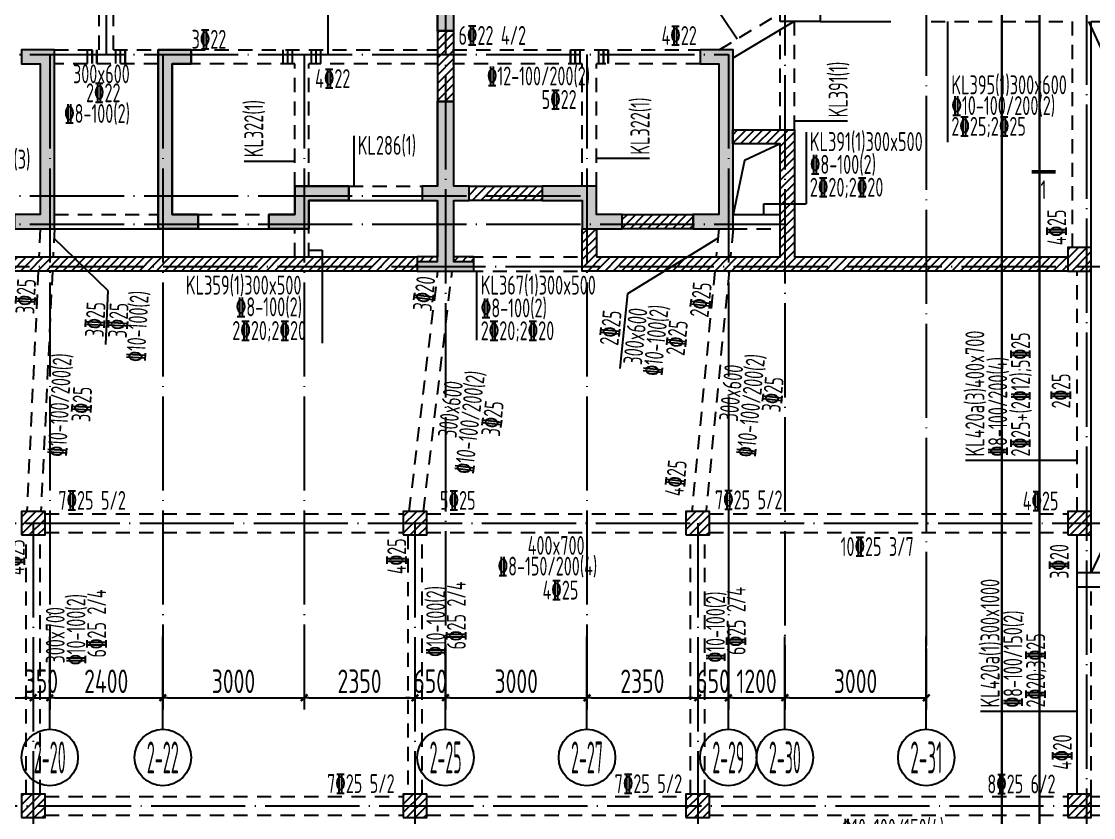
# Model space of a CAD drawing. Header units: millimetres. Extents: x 64473 to 386235, y 427387 to 703525.
# Drawn here: x 272996 to 295746, y 645745 to 662645 of the extents above; entities that cross this region are included whole.
import ezdxf
from ezdxf.enums import TextEntityAlignment as Align

# ---------------------------------------------------------------- set-up
doc = ezdxf.new("R2010")
doc.units = ezdxf.units.MM
doc.header["$LTSCALE"] = 100
doc.header["$PDMODE"] = 35
doc.header["$PDSIZE"] = 200
doc.linetypes.add('3', pattern=[5, 3, -2])
doc.linetypes.add('DOTE', pattern=[2.42, 2, -0.2, 0.02, -0.2])
for name, color, linetype in [('B-TEXT', 7, 'Continuous'), ('B-开洞', 7, 'Continuous'), ('COLU', 7, 'Continuous'), ('colu-1层', 6, 'Continuous'), ('h填实-1层', 254, 'Continuous'), ('h斜线-1层', 7, 'Continuous'), ('h斜线-墙', 7, 'Continuous'), ('h斜线-柱', 7, 'Continuous'), ('L-AXIS', 3, 'Continuous'), ('L-dote', 253, 'DOTE'), ('L-TEXT', 6, 'Continuous'), ('L-箍筋', 1, 'Continuous'), ('WALL', 3, 'Continuous'), ('wall-主楼', 2, 'Continuous'), ('wall-开洞', 5, 'Continuous'), ('垂直标注', 31, 'Continuous'), ('垂直钢筋', 27, 'Continuous'), ('梁', 4, 'Continuous'), ('梁虚线', 4, '3'), ('水平标注', 2, 'Continuous'), ('水平钢筋', 30, 'Continuous')]:
    doc.layers.add(name, color=color, linetype=linetype)
doc.styles.add('_TCH_AXIS', font='tssdeng.shx', dxfattribs={"width": 0.7, "bigfont": 'tssdchn.shx'})
doc.styles.add('COMPLEX', font='tssdeng.shx', dxfattribs={"width": 0.7, "bigfont": 'tssdchn.shx'})
doc.styles.get("Standard").update_dxf_attribs({"font": 'tssdeng.shx', "width": 0.7, "bigfont": 'tssdchn.shx'})
doc.styles.add('TSSD_Dimension', font='Tssdeng.shx', dxfattribs={"width": 0.7, "bigfont": 'tssdchn.shx'})
doc.dimstyles.new('TSSD_100_100$0', dxfattribs={"dimtxt": 300, "dimasz": 100, "dimexe": 250, "dimexo": 250, "dimgap": 100, "dimtad": 1, "dimdec": 0, "dimzin": 0, "dimdsep": 46, "dimtxsty": 'TSSD_Dimension', "dimblk": '_tsdbk', "dimblk1": '_tsdbk', "dimblk2": '_tsdbk', "dimsah": 1, "dimcen": 0, "dimclrt": 7, "dimadec": 0, "dimazin": 0, "dimtfac": 1, "dimtdec": 0, "dimtix": 1, "dimtmove": 2, "dimatfit": 3, "dimldrblk": '_tsdbk', "dimfxl": 1, "dimtolj": 1, "dimtzin": 0, "dimarcsym": 0})
pattern_1 = [(45, (-467527.32, -323147.44), (-89.802561, 89.802561), [])]
pattern_2 = [(45, (8572.51, -7581.39), (-89.802561, 89.802561), [])]

# ---------------------------------------------------------------- blocks, each defined once
blk = doc.blocks.new('_tsdbk')
blk.add_line((-1, 0), (0, 0))
at = {"const_width": 0.5}
blk.add_lwpolyline([(-0.7, -0.7), (0.7, 0.7)], dxfattribs=at)
blk = doc.blocks.new('*D60')
at = {"layer": 'Defpoints', "color": 0}
for p in [(270596, 649586), (273246, 649586), (273246, 648288)]:
    blk.add_point(p, dxfattribs=at)
at = {"layer": 'L-AXIS', "color": 0, "lineweight": -2}
for p, q in [((270596, 649336), (270596, 648038)), ((273246, 649336), (273246, 648038)), ((270696, 648288), (273146, 648288))]:
    blk.add_line(p, q, dxfattribs=at)
at = {"layer": 'L-AXIS', "color": 0, "lineweight": -2, "xscale": 100, "yscale": 100, "zscale": 100, "rotation": 180}
blk.add_blockref('_tsdbk', (270596, 648288), dxfattribs=at)
at = {"layer": 'L-AXIS', "color": 0, "lineweight": -2, "xscale": 100, "yscale": 100, "zscale": 100}
blk.add_blockref('_tsdbk', (273246, 648288), dxfattribs=at)
at = {"layer": 'L-AXIS', "color": 7, "insert": (271921, 648638), "char_height": 500, "attachment_point": 5, "style": 'TSSD_Dimension'}
blk.add_mtext('\\A1;2650', dxfattribs=at)
blk = doc.blocks.new('*D599')
at = {"layer": 'Defpoints', "color": 0}
for p in [(287996, 649586), (289196, 649586), (289196, 648288)]:
    blk.add_point(p, dxfattribs=at)
at = {"layer": 'L-AXIS', "color": 0, "lineweight": -2}
for p, q in [((287996, 649336), (287996, 648038)), ((289196, 649336), (289196, 648038)), ((288096, 648288), (289096, 648288))]:
    blk.add_line(p, q, dxfattribs=at)
at = {"layer": 'L-AXIS', "color": 0, "lineweight": -2, "xscale": 100, "yscale": 100, "zscale": 100, "rotation": 180}
blk.add_blockref('_tsdbk', (287996, 648288), dxfattribs=at)
at = {"layer": 'L-AXIS', "color": 0, "lineweight": -2, "xscale": 100, "yscale": 100, "zscale": 100}
blk.add_blockref('_tsdbk', (289196, 648288), dxfattribs=at)
at = {"layer": 'L-AXIS', "color": 7, "insert": (288596, 648638), "char_height": 500, "attachment_point": 5, "style": 'TSSD_Dimension'}
blk.add_mtext('\\A1;1200', dxfattribs=at)
blk = doc.blocks.new('_AXISO')
blk.add_circle((0, 0), 0.5)
at = {"layer": 'B-TEXT', "style": 'COMPLEX', "width": 1.450893}
blk.add_attdef('A', text='', height=0.56, dxfattribs=at).set_placement((0.249375, -0.28), (0.749375, -0.28), align=Align.FIT)
blk = doc.blocks.new('*D600')
at = {"layer": 'Defpoints', "color": 0}
for p in [(278996, 649586), (281346, 649586), (281346, 648288)]:
    blk.add_point(p, dxfattribs=at)
at = {"layer": 'L-AXIS', "color": 0, "lineweight": -2}
for p, q in [((278996, 649336), (278996, 648038)), ((281346, 649336), (281346, 648038)), ((279096, 648288), (281246, 648288))]:
    blk.add_line(p, q, dxfattribs=at)
at = {"layer": 'L-AXIS', "color": 0, "lineweight": -2, "xscale": 100, "yscale": 100, "zscale": 100, "rotation": 180}
blk.add_blockref('_tsdbk', (278996, 648288), dxfattribs=at)
at = {"layer": 'L-AXIS', "color": 0, "lineweight": -2, "xscale": 100, "yscale": 100, "zscale": 100}
blk.add_blockref('_tsdbk', (281346, 648288), dxfattribs=at)
at = {"layer": 'L-AXIS', "color": 7, "insert": (280171, 648638), "char_height": 500, "attachment_point": 5, "style": 'TSSD_Dimension'}
blk.add_mtext('\\A1;2350', dxfattribs=at)
blk = doc.blocks.new('*D601')
at = {"layer": 'Defpoints', "color": 0}
for p in [(275996, 649586), (278996, 649586), (278996, 648288)]:
    blk.add_point(p, dxfattribs=at)
at = {"layer": 'L-AXIS', "color": 0, "lineweight": -2}
for p, q in [((275996, 649336), (275996, 648038)), ((278996, 649336), (278996, 648038)), ((276096, 648288), (278896, 648288))]:
    blk.add_line(p, q, dxfattribs=at)
at = {"layer": 'L-AXIS', "color": 0, "lineweight": -2, "xscale": 100, "yscale": 100, "zscale": 100, "rotation": 180}
blk.add_blockref('_tsdbk', (275996, 648288), dxfattribs=at)
at = {"layer": 'L-AXIS', "color": 0, "lineweight": -2, "xscale": 100, "yscale": 100, "zscale": 100}
blk.add_blockref('_tsdbk', (278996, 648288), dxfattribs=at)
at = {"layer": 'L-AXIS', "color": 7, "insert": (277496, 648638), "char_height": 500, "attachment_point": 5, "style": 'TSSD_Dimension'}
blk.add_mtext('\\A1;3000', dxfattribs=at)
blk = doc.blocks.new('*D602')
at = {"layer": 'Defpoints', "color": 0}
for p in [(273246, 649586), (273596, 649586), (273596, 648288)]:
    blk.add_point(p, dxfattribs=at)
at = {"layer": 'L-AXIS', "color": 0, "lineweight": -2}
for p, q in [((273246, 649336), (273246, 648038)), ((273596, 649336), (273596, 648038)), ((273146, 648288), (273046, 648288)), ((273246, 648288), (273596, 648288)), ((273696, 648288), (273796, 648288))]:
    blk.add_line(p, q, dxfattribs=at)
at = {"layer": 'L-AXIS', "color": 0, "lineweight": -2, "xscale": 100, "yscale": 100, "zscale": 100}
blk.add_blockref('_tsdbk', (273246, 648288), dxfattribs=at)
at = {"layer": 'L-AXIS', "color": 0, "lineweight": -2, "xscale": 100, "yscale": 100, "zscale": 100, "rotation": 180}
blk.add_blockref('_tsdbk', (273596, 648288), dxfattribs=at)
at = {"layer": 'L-AXIS', "color": 7, "insert": (273421, 648638), "char_height": 500, "attachment_point": 5, "style": 'TSSD_Dimension'}
blk.add_mtext('\\A1;350', dxfattribs=at)
blk = doc.blocks.new('*D603')
at = {"layer": 'Defpoints', "color": 0}
for p in [(273596, 649586), (275996, 649586), (275996, 648288)]:
    blk.add_point(p, dxfattribs=at)
at = {"layer": 'L-AXIS', "color": 0, "lineweight": -2}
for p, q in [((273596, 649336), (273596, 648038)), ((275996, 649336), (275996, 648038)), ((273696, 648288), (275896, 648288))]:
    blk.add_line(p, q, dxfattribs=at)
at = {"layer": 'L-AXIS', "color": 0, "lineweight": -2, "xscale": 100, "yscale": 100, "zscale": 100, "rotation": 180}
blk.add_blockref('_tsdbk', (273596, 648288), dxfattribs=at)
at = {"layer": 'L-AXIS', "color": 0, "lineweight": -2, "xscale": 100, "yscale": 100, "zscale": 100}
blk.add_blockref('_tsdbk', (275996, 648288), dxfattribs=at)
at = {"layer": 'L-AXIS', "color": 7, "insert": (274796, 648638), "char_height": 500, "attachment_point": 5, "style": 'TSSD_Dimension'}
blk.add_mtext('\\A1;2400', dxfattribs=at)
blk = doc.blocks.new('*D604')
at = {"layer": 'Defpoints', "color": 0}
for p in [(281996, 649586), (284996, 649586), (284996, 648288)]:
    blk.add_point(p, dxfattribs=at)
at = {"layer": 'L-AXIS', "color": 0, "lineweight": -2}
for p, q in [((281996, 649336), (281996, 648038)), ((284996, 649336), (284996, 648038)), ((282096, 648288), (284896, 648288))]:
    blk.add_line(p, q, dxfattribs=at)
at = {"layer": 'L-AXIS', "color": 0, "lineweight": -2, "xscale": 100, "yscale": 100, "zscale": 100, "rotation": 180}
blk.add_blockref('_tsdbk', (281996, 648288), dxfattribs=at)
at = {"layer": 'L-AXIS', "color": 0, "lineweight": -2, "xscale": 100, "yscale": 100, "zscale": 100}
blk.add_blockref('_tsdbk', (284996, 648288), dxfattribs=at)
at = {"layer": 'L-AXIS', "color": 7, "insert": (283496, 648638), "char_height": 500, "attachment_point": 5, "style": 'TSSD_Dimension'}
blk.add_mtext('\\A1;3000', dxfattribs=at)
blk = doc.blocks.new('*D605')
at = {"layer": 'Defpoints', "color": 0}
for p in [(281346, 649586), (281996, 649586), (281996, 648288)]:
    blk.add_point(p, dxfattribs=at)
at = {"layer": 'L-AXIS', "color": 0, "lineweight": -2}
for p, q in [((281346, 649336), (281346, 648038)), ((281996, 649336), (281996, 648038)), ((281246, 648288), (281146, 648288)), ((281346, 648288), (281996, 648288)), ((282096, 648288), (282196, 648288))]:
    blk.add_line(p, q, dxfattribs=at)
at = {"layer": 'L-AXIS', "color": 0, "lineweight": -2, "xscale": 100, "yscale": 100, "zscale": 100}
blk.add_blockref('_tsdbk', (281346, 648288), dxfattribs=at)
at = {"layer": 'L-AXIS', "color": 0, "lineweight": -2, "xscale": 100, "yscale": 100, "zscale": 100, "rotation": 180}
blk.add_blockref('_tsdbk', (281996, 648288), dxfattribs=at)
at = {"layer": 'L-AXIS', "color": 7, "insert": (281671, 648638), "char_height": 500, "attachment_point": 5, "style": 'TSSD_Dimension'}
blk.add_mtext('\\A1;650', dxfattribs=at)
blk = doc.blocks.new('*D606')
at = {"layer": 'Defpoints', "color": 0}
for p in [(287346, 649586), (287996, 649586), (287996, 648288)]:
    blk.add_point(p, dxfattribs=at)
at = {"layer": 'L-AXIS', "color": 0, "lineweight": -2}
for p, q in [((287346, 649336), (287346, 648038)), ((287996, 649336), (287996, 648038)), ((287246, 648288), (287146, 648288)), ((287346, 648288), (287996, 648288)), ((288096, 648288), (288196, 648288))]:
    blk.add_line(p, q, dxfattribs=at)
at = {"layer": 'L-AXIS', "color": 0, "lineweight": -2, "xscale": 100, "yscale": 100, "zscale": 100}
blk.add_blockref('_tsdbk', (287346, 648288), dxfattribs=at)
at = {"layer": 'L-AXIS', "color": 0, "lineweight": -2, "xscale": 100, "yscale": 100, "zscale": 100, "rotation": 180}
blk.add_blockref('_tsdbk', (287996, 648288), dxfattribs=at)
at = {"layer": 'L-AXIS', "color": 7, "insert": (287671, 648638), "char_height": 500, "attachment_point": 5, "style": 'TSSD_Dimension'}
blk.add_mtext('\\A1;650', dxfattribs=at)
blk = doc.blocks.new('*D607')
at = {"layer": 'Defpoints', "color": 0}
for p in [(284996, 649586), (287346, 649586), (287346, 648288)]:
    blk.add_point(p, dxfattribs=at)
at = {"layer": 'L-AXIS', "color": 0, "lineweight": -2}
for p, q in [((284996, 649336), (284996, 648038)), ((287346, 649336), (287346, 648038)), ((285096, 648288), (287246, 648288))]:
    blk.add_line(p, q, dxfattribs=at)
at = {"layer": 'L-AXIS', "color": 0, "lineweight": -2, "xscale": 100, "yscale": 100, "zscale": 100, "rotation": 180}
blk.add_blockref('_tsdbk', (284996, 648288), dxfattribs=at)
at = {"layer": 'L-AXIS', "color": 0, "lineweight": -2, "xscale": 100, "yscale": 100, "zscale": 100}
blk.add_blockref('_tsdbk', (287346, 648288), dxfattribs=at)
at = {"layer": 'L-AXIS', "color": 7, "insert": (286171, 648638), "char_height": 500, "attachment_point": 5, "style": 'TSSD_Dimension'}
blk.add_mtext('\\A1;2350', dxfattribs=at)
blk = doc.blocks.new('*D614')
at = {"layer": 'Defpoints', "color": 0}
for p in [(289196, 649586), (292196, 649586), (292196, 648288)]:
    blk.add_point(p, dxfattribs=at)
at = {"layer": 'L-AXIS', "color": 0, "lineweight": -2}
for p, q in [((289196, 649336), (289196, 648038)), ((292196, 649336), (292196, 648038)), ((289296, 648288), (292096, 648288))]:
    blk.add_line(p, q, dxfattribs=at)
at = {"layer": 'L-AXIS', "color": 0, "lineweight": -2, "xscale": 100, "yscale": 100, "zscale": 100, "rotation": 180}
blk.add_blockref('_tsdbk', (289196, 648288), dxfattribs=at)
at = {"layer": 'L-AXIS', "color": 0, "lineweight": -2, "xscale": 100, "yscale": 100, "zscale": 100}
blk.add_blockref('_tsdbk', (292196, 648288), dxfattribs=at)
at = {"layer": 'L-AXIS', "color": 7, "insert": (290696, 648638), "char_height": 500, "attachment_point": 5, "style": 'TSSD_Dimension'}
blk.add_mtext('\\A1;3000', dxfattribs=at)
blk = doc.blocks.new('后浇带现场')
at = {"color": 6, "lineweight": 30}
for points in [[(714656, 762040), (714656, 738930), (710056, 738930), (710056, 730049), (775507, 730049), (775507, 772730)], [(715456, 762040), (715456, 738130), (710856, 738130), (710856, 730849), (774707, 730849), (774707, 772730)]]:
    blk.add_lwpolyline(points, dxfattribs=at)

msp = doc.modelspace()

# ---------------------------------------------------------------- hatches: boundary and pattern name
at = {"layer": 'h填实-1层'}
for points in [[(281821.2, 666144.7), (281821.2, 662444.7), (282171.2, 662444.7), (282171.2, 666144.7), (282796.2, 666144.7), (282796.2, 666444.7), (281821.2, 666444.7), (281196.2, 666444.7), (281196.2, 666144.7)], [(272846.2, 658244.7), (273696.5, 658244.7), (273696.5, 662044.7), (272996.2, 662044.7), (272996.2, 661744.7), (273396.5, 661744.7), (273396.5, 658544.7), (272846.2, 658544.7)], [(276746.2, 658544.7), (276196.5, 658544.7), (276196.5, 661744.7), (276596.2, 661744.7), (276596.2, 662044.7), (275896.5, 662044.7), (275896.5, 658244.7), (276746.2, 658244.7)], [(287246, 658244.7), (288096, 658244.7), (288096.5, 662044.7), (287396.5, 662044.7), (287396, 661744.7), (287796, 661744.7), (287796, 658544.7), (287246, 658544.7)], [(282171.2, 660944.7), (281821.2, 660944.7), (281821.2, 659144.7), (281496.2, 659144.7), (281496.2, 658844.7), (281821.2, 658844.7), (281821.2, 657544.7), (281396.2, 657544.7), (281396.2, 657344.7), (282171.2, 657344.7), (282596.2, 657344.7), (282596.2, 657544.7), (282171.2, 657544.7), (282171.2, 658844.7), (282496.2, 658844.7), (282496.2, 659144.7), (282171.2, 659144.7)], [(278246.2, 658244.7), (279096.5, 658244.7), (279096.5, 658844.7), (279946.2, 658844.7), (279946.2, 659144.7), (278796.5, 659144.7), (278796.5, 658544.7), (278246.2, 658544.7)], [(284046, 658844.7), (284896, 658844.7), (284896, 658244.7), (285746, 658244.7), (285746, 658544.7), (285196, 658544.7), (285196, 659144.7), (284046, 659144.7)]]:
    msp.add_hatch(color=256, dxfattribs=at).paths.add_polyline_path(points)
at = {"layer": 'h斜线-1层'}
h = msp.add_hatch(dxfattribs=at)
h.set_pattern_fill('ANSI31', color=256, scale=40, angle=-3e-12, style=0)
h.paths.add_polyline_path([(282171.5, 662444.7), (281821.5, 662444.7), (281821.5, 660944.7), (282171.5, 660944.7)])
h = msp.add_hatch(dxfattribs=at)
h.set_pattern_fill('ANSI31', color=256, scale=40, angle=-3e-12, style=0)
h.paths.add_polyline_path([(282596.2, 657644.7), (282171.2, 657644.7), (282171.2, 657544.7), (282596.2, 657544.7)])
h.paths.add_polyline_path([(281821.2, 657644.7), (281396.2, 657644.7), (281396.2, 657544.7), (281821.2, 657544.7)])
at = {"layer": 'h斜线-墙'}
h = msp.add_hatch(dxfattribs=at)
h.set_pattern_fill('ANSI31', color=256, scale=40, style=0)
h.set_pattern_definition(pattern_2)
h.paths.add_polyline_path([(285196.5, 657644.7), (289096.5, 657644.7), (289096.5, 660044.7), (288088.3, 660044.7), (288088.3, 660344.7), (289396.5, 660344.7), (289396.5, 657644.7), (295196.5, 657644.7), (295196.5, 657344.7), (284896.5, 657344.7), (284896.5, 658244.7), (285196.5, 658244.7)])
h = msp.add_hatch(dxfattribs=at)
h.set_pattern_fill('ANSI31', color=256, scale=40, style=0)
h.set_pattern_definition(pattern_2)
h.paths.add_polyline_path([(282496.5, 659144.7), (284046.5, 659144.7), (284046.5, 658844.7), (282496.5, 658844.7)])
h = msp.add_hatch(dxfattribs=at)
h.set_pattern_fill('ANSI31', color=256, scale=40, style=0)
h.set_pattern_definition(pattern_2)
h.paths.add_polyline_path([(285746.5, 658544.7), (287246.5, 658544.7), (287246.5, 658244.7), (285746.5, 658244.7)])
h = msp.add_hatch(dxfattribs=at)
h.set_pattern_fill('ANSI31', color=256, scale=40, style=0)
h.set_pattern_definition(pattern_2)
h.paths.add_polyline_path([(268196.5, 657644.7), (281396.2, 657644.7), (281396.2, 657344.7), (268196.5, 657344.7)])
at = {"layer": 'h斜线-柱'}
h = msp.add_hatch(dxfattribs=at)
h.set_pattern_fill('ANSI31', color=256, scale=40, style=0)
h.set_pattern_definition(pattern_1)
h.paths.add_polyline_path([(295196.5, 657344.7), (295696.5, 657344.7), (295696.5, 657844.7), (295196.5, 657844.7)])
h = msp.add_hatch(dxfattribs=at)
h.set_pattern_fill('ANSI31', color=256, scale=40, style=0)
h.set_pattern_definition(pattern_1)
h.paths.add_polyline_path([(272996.5, 651744.7), (273496.5, 651744.7), (273496.5, 652244.7), (272996.5, 652244.7)])
h = msp.add_hatch(dxfattribs=at)
h.set_pattern_fill('ANSI31', color=256, scale=40, style=0)
h.set_pattern_definition(pattern_1)
h.paths.add_polyline_path([(281096.5, 651744.7), (281596.5, 651744.7), (281596.5, 652244.7), (281096.5, 652244.7)])
h = msp.add_hatch(dxfattribs=at)
h.set_pattern_fill('ANSI31', color=256, scale=40, style=0)
h.set_pattern_definition(pattern_1)
h.paths.add_polyline_path([(287096.5, 651744.7), (287596.5, 651744.7), (287596.5, 652244.7), (287096.5, 652244.7)])
h = msp.add_hatch(dxfattribs=at)
h.set_pattern_fill('ANSI31', color=256, scale=40, style=0)
h.set_pattern_definition(pattern_1)
h.paths.add_polyline_path([(295196.5, 651744.7), (295696.5, 651744.7), (295696.5, 652244.7), (295196.5, 652244.7)])
h = msp.add_hatch(dxfattribs=at)
h.set_pattern_fill('ANSI31', color=256, scale=40, style=0)
h.set_pattern_definition(pattern_1)
h.paths.add_polyline_path([(272996.5, 645744.7), (273496.5, 645744.7), (273496.5, 646244.7), (272996.5, 646244.7)])
h = msp.add_hatch(dxfattribs=at)
h.set_pattern_fill('ANSI31', color=256, scale=40, style=0)
h.set_pattern_definition(pattern_1)
h.paths.add_polyline_path([(281096.5, 645744.7), (281596.5, 645744.7), (281596.5, 646244.7), (281096.5, 646244.7)])
h = msp.add_hatch(dxfattribs=at)
h.set_pattern_fill('ANSI31', color=256, scale=40, style=0)
h.set_pattern_definition(pattern_1)
h.paths.add_polyline_path([(287096.5, 645744.7), (287596.5, 645744.7), (287596.5, 646244.7), (287096.5, 646244.7)])
h = msp.add_hatch(dxfattribs=at)
h.set_pattern_fill('ANSI31', color=256, scale=40, style=0)
h.set_pattern_definition(pattern_1)
h.paths.add_polyline_path([(295196.5, 645744.7), (295696.5, 645744.7), (295696.5, 646244.7), (295196.5, 646244.7)])

# ---------------------------------------------------------------- linework, layer by layer
at = {"layer": 'B-开洞'}
for p, q in [((300996.5, 650944.7), (295646.5, 662644.7)), ((301196.5, 662644.7), (295696.5, 650944.7))]:
    msp.add_line(p, q, dxfattribs=at)
msp.add_lwpolyline([(289096.5, 660044.7), (288340.9, 659693.5), (288096.5, 658544.7)], dxfattribs=at)
at = {"layer": 'COLU'}
for points in [[(295196.5, 657344.7), (295696.5, 657344.7), (295696.5, 657844.7), (295196.5, 657844.7)], [(272996.5, 651744.7), (273496.5, 651744.7), (273496.5, 652244.7), (272996.5, 652244.7)], [(281096.5, 651744.7), (281596.5, 651744.7), (281596.5, 652244.7), (281096.5, 652244.7)], [(287096.5, 651744.7), (287596.5, 651744.7), (287596.5, 652244.7), (287096.5, 652244.7)], [(295196.5, 651744.7), (295696.5, 651744.7), (295696.5, 652244.7), (295196.5, 652244.7)], [(272996.5, 645744.7), (273496.5, 645744.7), (273496.5, 646244.7), (272996.5, 646244.7)], [(281096.5, 645744.7), (281596.5, 645744.7), (281596.5, 646244.7), (281096.5, 646244.7)], [(287096.5, 645744.7), (287596.5, 645744.7), (287596.5, 646244.7), (287096.5, 646244.7)], [(295196.5, 645744.7), (295696.5, 645744.7), (295696.5, 646244.7), (295196.5, 646244.7)]]:
    msp.add_lwpolyline(points, close=True, dxfattribs=at)
at = {"layer": 'colu-1层'}
for points in [[(281821.2, 666144.7), (281821.2, 662444.7), (282171.2, 662444.7), (282171.2, 666144.7), (282796.2, 666144.7), (282796.2, 666444.7), (281821.2, 666444.7), (281196.2, 666444.7), (281196.2, 666144.7)], [(272846.2, 658244.7), (273696.5, 658244.7), (273696.5, 662044.7), (272996.2, 662044.7), (272996.2, 661744.7), (273396.5, 661744.7), (273396.5, 658544.7), (272846.2, 658544.7)], [(276746.2, 658544.7), (276196.5, 658544.7), (276196.5, 661744.7), (276596.2, 661744.7), (276596.2, 662044.7), (275896.5, 662044.7), (275896.5, 658244.7), (276746.2, 658244.7)], [(287246, 658244.7), (288096, 658244.7), (288096.5, 662044.7), (287396.5, 662044.7), (287396, 661744.7), (287796, 661744.7), (287796, 658544.7), (287246, 658544.7)], [(282171.2, 660944.7), (281821.2, 660944.7), (281821.2, 659144.7), (281496.2, 659144.7), (281496.2, 658844.7), (281821.2, 658844.7), (281821.2, 657544.7), (281396.2, 657544.7), (281396.2, 657344.7), (282171.2, 657344.7), (282596.2, 657344.7), (282596.2, 657544.7), (282171.2, 657544.7), (282171.2, 658844.7), (282496.2, 658844.7), (282496.2, 659144.7), (282171.2, 659144.7)], [(278246.2, 658244.7), (279096.5, 658244.7), (279096.5, 658844.7), (279946.2, 658844.7), (279946.2, 659144.7), (278796.5, 659144.7), (278796.5, 658544.7), (278246.2, 658544.7)], [(284046, 658844.7), (284896, 658844.7), (284896, 658244.7), (285746, 658244.7), (285746, 658544.7), (285196, 658544.7), (285196, 659144.7), (284046, 659144.7)]]:
    msp.add_lwpolyline(points, close=True, dxfattribs=at)
at = {"layer": 'L-AXIS'}
for p, q in [((273596.5, 647620.5), (273596.5, 649586)), ((275996.5, 647620.5), (275996.5, 649586)), ((281996.5, 647620.5), (281996.5, 649586)), ((284996.5, 647620.5), (284996.5, 649586)), ((287996.5, 647620.5), (287996.5, 649586)), ((289196.5, 647620.5), (289196.5, 649586)), ((292196.5, 647620.5), (292196.5, 649586))]:
    msp.add_line(p, q, dxfattribs=at)
at = {"layer": 'L-dote', "ltscale": 10}
for p, q in [((295596.5, 677819.9), (295596.5, 635994.7)), ((274796.5, 673167.5), (274796.5, 661944.7)), ((279496.5, 673167.5), (279496.5, 661944.7)), ((292196.5, 673167.5), (292196.5, 649336)), ((281996.5, 666344.7), (281996.5, 649336)), ((289196.5, 666344.7), (289196.5, 649336)), ((241717.6, 661944.7), (287996.5, 661944.7)), ((273596.5, 661944.7), (273596.5, 649336)), ((275996.5, 661944.7), (275996.5, 649336)), ((278996.5, 661944.7), (278996.5, 649336)), ((284996.5, 661944.7), (284996.5, 649336)), ((287996.5, 661944.7), (287996.5, 649336)), ((241717.6, 658944.7), (284996.5, 658944.7)), ((241717.6, 658344.7), (289196.5, 658344.7)), ((232446.5, 657444.7), (302108.2, 657444.7)), ((190805.6, 651994.7), (366607.1, 651994.7)), ((273246.5, 651994.7), (273246.5, 532994.7)), ((281346.5, 651994.7), (281346.5, 538994.7)), ((287346.5, 651994.7), (287346.5, 628994.7)), ((191046.5, 645994.7), (366607.1, 645994.7))]:
    msp.add_line(p, q, dxfattribs=at)
at = {"layer": 'L-TEXT', "const_width": 75}
msp.add_lwpolyline([(294433.1, 659450.4), (294942.7, 659450.4)], dxfattribs=at)
at = {"layer": 'L-箍筋', "const_width": 44.9}
for points in [[(274396.5, 662044.7), (274396.5, 661744.7)], [(274496.5, 662044.7), (274496.5, 661744.7)], [(274596.5, 662044.7), (274596.5, 661744.7)], [(274996.5, 662044.7), (274996.5, 661744.7)], [(275096.5, 662044.7), (275096.5, 661744.7)], [(275196.5, 662044.7), (275196.5, 661744.7)], [(278546.5, 662044.7), (278546.5, 661744.7)], [(278646.5, 662044.7), (278646.5, 661744.7)], [(278746.5, 662044.7), (278746.5, 661744.7)], [(279146.5, 662044.7), (279146.5, 661744.7)], [(279246.5, 662044.7), (279246.5, 661744.7)], [(279346.5, 662044.7), (279346.5, 661744.7)], [(284646.5, 662044.7), (284646.5, 661744.7)], [(284746.5, 662044.7), (284746.5, 661744.7)], [(284846.5, 662044.7), (284846.5, 661744.7)], [(285246.5, 662044.7), (285246.5, 661744.7)], [(285346.5, 662044.7), (285346.5, 661744.7)], [(285446.5, 662044.7), (285446.5, 661744.7)]]:
    msp.add_lwpolyline(points, dxfattribs=at)
at = {"layer": 'WALL'}
for points in [[(285196.5, 657644.7), (289096.5, 657644.7), (289096.5, 660044.7), (288088.3, 660044.7), (288088.3, 660344.7), (289396.5, 660344.7), (289396.5, 657644.7), (295196.5, 657644.7), (295196.5, 657344.7), (284896.5, 657344.7), (284896.5, 658244.7), (285196.5, 658244.7)], [(282496.5, 659144.7), (284046.5, 659144.7), (284046.5, 658844.7), (282496.5, 658844.7)], [(285746.5, 658544.7), (287246.5, 658544.7), (287246.5, 658244.7), (285746.5, 658244.7)], [(268196.5, 657644.7), (281396.2, 657644.7), (281396.2, 657344.7), (268196.5, 657344.7)]]:
    msp.add_lwpolyline(points, close=True, dxfattribs=at)
at = {"layer": 'wall-主楼'}
for points in [[(282796.5, 666144.7), (282796.5, 666444.7), (281196.5, 666444.7), (281196.5, 665844.7), (281821.5, 665844.7), (281821.5, 662444.7), (282171.5, 662444.7), (282171.5, 666144.7)], [(289096.5, 662644.7), (289096.5, 666144.7), (286496.5, 666144.7), (286496.5, 666444.7), (289396.5, 666444.7), (289396.5, 662944.7), (289946.5, 662944.7), (289946.5, 662644.7)], [(273396.5, 661744.7), (273396.5, 658544.7), (272846.5, 658544.7), (272846.5, 658244.7), (273696.5, 658244.7), (273696.5, 662044.7), (272996.5, 662044.7), (272996.5, 661744.7)], [(276746.5, 658244.7), (275896.5, 658244.7), (275896.5, 662044.7), (276596.5, 662044.7), (276596.5, 661744.7), (276196.5, 661744.7), (276196.5, 658544.7), (276746.5, 658544.7)], [(287796.5, 661744.7), (287796.5, 658544.7), (287246.5, 658544.7), (287246.5, 658244.7), (288096.5, 658244.7), (288096.5, 662044.7), (287396.5, 662044.7), (287396.5, 661744.7)], [(281821.5, 658844.7), (281821.5, 657644.7), (281396.2, 657644.7), (281396.2, 657344.7), (282596.2, 657344.7), (282596.2, 657644.7), (282171.5, 657644.7), (282171.5, 658844.7), (282496.5, 658844.7), (282496.5, 659144.7), (282171.5, 659144.7), (282171.5, 660944.7), (281821.5, 660944.7), (281821.5, 659144.7), (281496.5, 659144.7), (281496.5, 658844.7)], [(279946.5, 658844.7), (279096.5, 658844.7), (279096.5, 658244.7), (278246.5, 658244.7), (278246.5, 658544.7), (278796.5, 658544.7), (278796.5, 659144.7), (279946.5, 659144.7)], [(284046.5, 658844.7), (284896, 658844.7), (284896, 658244.7), (285746.5, 658244.7), (285746.5, 658544.7), (285196, 658544.7), (285196, 659144.7), (284046.5, 659144.7)]]:
    msp.add_lwpolyline(points, close=True, dxfattribs=at)
at = {"layer": 'wall-开洞'}
msp.add_lwpolyline([(282171.5, 662444.7), (281821.5, 662444.7), (281821.5, 660944.7), (282171.5, 660944.7)], close=True, dxfattribs=at)
at = {"layer": '垂直标注'}
for p, q in [((290528, 660526.7), (289396.5, 660526.7)), ((286323.4, 659734.1), (285196.5, 659734.1)), ((277724.4, 659681.8), (278796.5, 659681.8)), ((293026.3, 653328.7), (295396.5, 653328.7)), ((293346.9, 648000.3), (295396.5, 648000.3))]:
    msp.add_line(p, q, dxfattribs=at)
at = {"layer": '垂直钢筋', "color": 0}
for p, q in [((274832.7, 656936.5), (273686.9, 658044.4)), ((285864, 656871.9), (287775.8, 658042.5)), ((274832.7, 656936.5), (274777.8, 655784.1)), ((285700.4, 655277.3), (285864, 656871.9))]:
    msp.add_line(p, q, dxfattribs=at)
at = {"layer": '梁'}
for p, q in [((288096.5, 661869.8), (289388, 662644.7)), ((289946.5, 662644.7), (291446.5, 662644.7)), ((295696.5, 662644.7), (300946.5, 662644.7)), ((295696.5, 657844.7), (295696.5, 662644.7)), ((279946.5, 658844.7), (281496.5, 658844.7)), ((288096.5, 658544.7), (289096.5, 658544.7)), ((273696.5, 658244.7), (275896.5, 658244.7)), ((276746.5, 658244.7), (278246.5, 658244.7)), ((295696.5, 652244.7), (295696.5, 657344.7)), ((295396.5, 646244.7), (295396.5, 651744.7)), ((295696.5, 650944.7), (295696.5, 651744.7)), ((295396.5, 650944.7), (300996.5, 650944.7)), ((295396.5, 650644.7), (300996.5, 650644.7)), ((295696.5, 645794.7), (300996.5, 645794.7))]:
    msp.add_line(p, q, dxfattribs=at)
at = {"layer": '梁虚线'}
for p, q in [((274646.5, 662044.7), (274646.5, 663344.7)), ((274946.5, 662044.7), (274946.5, 663344.7)), ((287804.9, 662044.7), (289096.5, 662819.6)), ((289096.5, 660344.7), (289096.5, 662469.8)), ((289396.5, 660344.7), (289396.5, 662644.7)), ((292296.5, 662644.7), (295196.5, 662644.7)), ((295296.5, 657844.7), (295296.5, 662644.7)), ((273696.5, 662044.7), (274646.5, 662044.7)), ((274946.5, 662044.7), (275896.5, 662044.7)), ((276596.5, 662044.7), (281846.5, 662044.7)), ((282146.5, 662044.7), (287396.5, 662044.7)), ((275896.5, 661744.7), (273696.5, 661744.7)), ((278796.5, 661744.7), (276596.5, 661744.7)), ((278796.5, 659144.7), (278796.5, 661744.7)), ((281846.5, 661744.7), (279096.5, 661744.7)), ((279096.5, 659144.7), (279096.5, 661744.7)), ((284896.5, 661744.7), (282146.5, 661744.7)), ((284896.5, 659144.7), (284896.5, 661744.7)), ((287396.5, 661744.7), (285196.5, 661744.7)), ((285196.5, 659144.7), (285196.5, 661744.7)), ((279946.5, 659144.7), (281496.5, 659144.7)), ((273696.5, 658544.7), (275896.5, 658544.7)), ((276746.5, 658544.7), (278246.5, 658544.7)), ((273396.1, 658244.7), (273367.5, 657644.7)), ((273696.5, 658244.7), (273667.9, 657644.7)), ((278796.5, 657644.7), (278796.5, 658244.7)), ((279096.5, 657644.7), (279096.5, 658244.7)), ((287795.1, 658244.7), (287737.8, 657644.7)), ((288096.5, 658244.7), (288039.1, 657644.7)), ((288096.5, 658244.7), (289096.5, 658244.7)), ((282496.5, 657644.7), (284896.5, 657644.7)), ((273353.2, 657344.7), (273110.1, 652244.7)), ((273653.6, 657344.7), (273410.5, 652244.7)), ((281225.2, 652244.7), (281833.5, 657344.7)), ((281527.4, 652244.7), (282135.6, 657344.7)), ((282496.5, 657344.7), (284896.5, 657344.7)), ((287709.1, 657344.7), (287221.5, 652244.7)), ((288010.4, 657344.7), (287522.9, 652244.7)), ((295396.5, 652244.7), (295396.5, 657344.7)), ((273496.5, 652194.7), (281096.5, 652194.7)), ((281596.5, 652194.7), (287096.5, 652194.7)), ((287596.5, 652194.7), (295196.5, 652194.7)), ((273496.5, 651794.7), (281096.5, 651794.7)), ((281596.5, 651794.7), (287096.5, 651794.7)), ((287596.5, 651794.7), (295196.5, 651794.7)), ((273096.5, 646244.7), (273096.5, 651744.7)), ((273396.5, 646244.7), (273396.5, 651744.7)), ((281196.5, 651744.7), (281196.5, 646244.7)), ((281496.5, 646244.7), (281496.5, 651744.7)), ((287196.5, 646244.7), (287196.5, 651744.7)), ((287496.5, 646244.7), (287496.5, 651744.7)), ((295696.5, 646244.7), (295696.5, 650644.7)), ((273496.5, 646194.7), (281096.5, 646194.7)), ((281596.5, 646194.7), (287096.5, 646194.7)), ((287596.5, 646194.7), (295196.5, 646194.7)), ((295696.5, 646194.7), (300996.5, 646194.7)), ((273496.5, 645794.7), (281096.5, 645794.7)), ((281596.5, 645794.7), (287096.5, 645794.7)), ((287596.5, 645794.7), (295196.5, 645794.7)), ((295396.5, 641244.7), (295396.5, 645744.7)), ((295696.5, 641244.7), (295696.5, 645744.7))]:
    msp.add_line(p, q, dxfattribs=at)
at = {"layer": '水平标注'}
for p, q in [((287286.5, 663622.8), (288186.1, 662273.4)), ((292654.8, 660084.7), (292656.8, 662644.7)), ((280052.1, 660216.1), (280052.1, 659144.7)), ((289645, 660295.3), (289645, 658769.3)), ((288748.1, 658544.7), (288748.1, 658769.3)), ((288748.1, 658769.3), (289645, 658769.3)), ((279096.5, 657786.5), (279380.7, 657786.5)), ((279380.7, 657786.5), (279380.7, 655811.7)), ((282661.8, 655878.5), (282661.8, 657344.7))]:
    msp.add_line(p, q, dxfattribs=at)

# ---------------------------------------------------------------- block references
at = {"color": 3, "lineweight": 30}
msp.add_blockref('后浇带现场', (-480910.3, -88135.4), dxfattribs=at)
at = {"layer": 'L-AXIS'}
ref = msp.add_blockref('_AXISO', (273596.5, 647020.5), dxfattribs=dict(at, xscale=1199.999999999997, yscale=1200, zscale=1200, rotation=359.9996457873818))
ref.add_attrib('A', '2-20', dxfattribs={"color": 7, "height": 678.82, "rotation": 359.99965, "style": '_TCH_AXIS', "width": 0.2625}).set_placement((273257.1, 646681.1), (273935.9, 646681.1), align=Align.FIT)
ref = msp.add_blockref('_AXISO', (275996.5, 647020.5), dxfattribs=dict(at, xscale=1199.999999999997, yscale=1200, zscale=1200, rotation=359.9996457873818))
ref.add_attrib('A', '2-22', dxfattribs={"color": 7, "height": 678.82, "rotation": 359.99965, "style": '_TCH_AXIS', "width": 0.2625}).set_placement((275657.1, 646681.1), (276335.9, 646681.1), align=Align.FIT)
ref = msp.add_blockref('_AXISO', (281996.5, 647020.5), dxfattribs=dict(at, xscale=1199.999999999997, yscale=1200, zscale=1200, rotation=359.9996457873818))
ref.add_attrib('A', '2-25', dxfattribs={"color": 7, "height": 678.82, "rotation": 359.99965, "style": '_TCH_AXIS', "width": 0.2625}).set_placement((281657.1, 646681.1), (282335.9, 646681.1), align=Align.FIT)
ref = msp.add_blockref('_AXISO', (284996.5, 647020.5), dxfattribs=dict(at, xscale=1199.999999999997, yscale=1200, zscale=1200, rotation=359.9996457873818))
ref.add_attrib('A', '2-27', dxfattribs={"color": 7, "height": 678.82, "rotation": 359.99965, "style": '_TCH_AXIS', "width": 0.2625}).set_placement((284657.1, 646681.1), (285335.9, 646681.1), align=Align.FIT)
ref = msp.add_blockref('_AXISO', (287996.5, 647020.5), dxfattribs=dict(at, xscale=1199.999999999997, yscale=1200, zscale=1200, rotation=359.9996457873818))
ref.add_attrib('A', '2-29', dxfattribs={"color": 7, "height": 678.82, "rotation": 359.99965, "style": '_TCH_AXIS', "width": 0.2625}).set_placement((287657.1, 646681.1), (288335.9, 646681.1), align=Align.FIT)
ref = msp.add_blockref('_AXISO', (289196.5, 647020.5), dxfattribs=dict(at, xscale=1199.999999999997, yscale=1200, zscale=1200, rotation=359.9996457873818))
ref.add_attrib('A', '2-30', dxfattribs={"color": 7, "height": 678.82, "rotation": 359.99965, "style": '_TCH_AXIS', "width": 0.265823}).set_placement((288857.1, 646681.1), (289535.9, 646681.1), align=Align.FIT)
ref = msp.add_blockref('_AXISO', (292196.5, 647020.5), dxfattribs=dict(at, xscale=1199.999999999997, yscale=1200, zscale=1200, rotation=359.9996457873818))
ref.add_attrib('A', '2-31', dxfattribs={"color": 7, "height": 678.82, "rotation": 359.99965, "style": '_TCH_AXIS', "width": 0.283784}).set_placement((291857.1, 646681.1), (292535.9, 646681.1), align=Align.FIT)

# ---------------------------------------------------------------- texts
at = {"layer": 'L-TEXT', "width": 0.65}
msp.add_text('1', height=400, rotation=0.00006, dxfattribs=at).set_placement((294620.5, 658870.6))
at = {"layer": '垂直标注', "width": 0.65}
for s, height, p in [('KL391(1)', 403, (290528, 660607.3)), ('KL322(1)', 403, (278127.4, 659762.4)), ('KL322(1)', 403, (286323.4, 659814.7)), ('KL420a(3)400x700', 403, (293429.3, 653409.3)), ('2%%13325+(2%%13212);5%%13325', 401, (294396.5, 653409.3)), ('%%1328-100/200(4)', 402, (293912.9, 653409.3)), ('KL420a(1)300x1000', 403, (293749.9, 648080.9)), ('%%1328-100/150(2)', 402, (294233.5, 648080.9)), ('2%%13320;3%%13325', 401, (294717.1, 648080.9))]:
    msp.add_text(s, height=height, rotation=90, dxfattribs=at).set_placement(p)
at = {"layer": '垂直钢筋', "color": 0, "width": 0.65}
for s, rotation, p in [('4%%13325', 90, (295163.8, 657892.3)), ('3%%13325', 86.84526, (273267.3, 656424.6)), ('3%%13320', 83.19863, (281695.6, 656477.8)), ('2%%13325', 84.15546, (287572.9, 656350)), ('%%13210-100(2)', 86.84467, (275617.9, 655412.3)), ('3%%13325', 86.84526, (274741.4, 655933.5)), ('3%%13325', 86.84526, (275231.5, 655915)), ('300x600', 84.15499, (286161.5, 655343.8)), ('%%13210-100(2)', 84.15499, (286579.5, 655106.5)), ('2%%13325', 84.15499, (285659.8, 655752.3)), ('2%%13325', 84.15499, (287066.1, 655538.8)), ('%%13210-100/200(2)', 86.84526, (273946.4, 653398.7)), ('%%13210-100/200(2)', 84.15546, (288559.3, 653379.7)), ('%%13210-100/200(2)', 83.19863, (282577.8, 653023)), ('300x600', 84.15546, (288195, 654142)), ('300x600', 83.19863, (282226.4, 653791.2)), ('3%%13325', 84.15546, (289099.6, 654337)), ('2%%13325', 90, (295255.5, 654429.7)), ('3%%13325', 86.84526, (274455.8, 654136.1)), ('3%%13325', 83.19863, (283146.5, 653821.9)), ('4%%13325', 84.15546, (287042.2, 652555)), ('4%%13325', 90, (273064.5, 650891.5)), ('4%%13325', 90, (281159.8, 650912.3)), ('3%%13320', 90, (295216.7, 650813.8)), ('%%13210-100(2)', 90, (281985.9, 649156.4)), ('6%%13325 2/4', 90, (282425.9, 649312.3)), ('6%%13325 2/4', 90, (288362.2, 649195.4)), ('%%13210-100(2)', 90, (274353.6, 648986.3)), ('6%%13325 2/4', 90, (274793.6, 649142.3)), ('%%13210-100(2)', 90, (287922.2, 649039.5)), ('300x700', 90, (273913.6, 649016.9)), ('4%%13320', 90, (295281.3, 646759.6))]:
    msp.add_text(s, height=400, rotation=rotation, dxfattribs=at).set_placement(p)
at = {"layer": '水平标注', "width": 0.65}
for s, height, p in [('KL395(1)300x600', 403, (292728.1, 661097.4)), ('%%13210-100/200(2)', 402, (292728.5, 660657.4)), ('2%%13325;2%%13325', 401, (292728.8, 660217.4)), ('KL286(1)', 403, (280132.7, 659813.1)), ('KL391(1)300x500', 403, (289725.6, 659892.3)), ('KL286(3)', 403, (271898.1, 659518.3)), ('%%1328-100(2)', 402, (289725.6, 659408.7)), ('2%%13320;2%%13320', 401, (289725.6, 658925.1)), ('KL359(1)300x500', 403, (276485.9, 656845.7)), ('KL367(1)300x500', 403, (282742.4, 656845.7)), ('%%1328-100(2)', 403, (277543.3, 656384)), ('%%1328-100(2)', 402, (282742.4, 656362.1)), ('2%%13320;2%%13320', 403, (277469.7, 655881.3)), ('2%%13320;2%%13320', 401, (282742.4, 655878.5))]:
    msp.add_text(s, height=height, dxfattribs=at).set_placement(p)
at = {"layer": '水平钢筋', "color": 0, "width": 0.65}
for s, p in [('3%%13322', (276606.5, 662066.3)), ('6%%13322 4/2', (282270.7, 662147.8)), ('4%%13322', (286578.4, 662145.4)), ('300x600', (274091.7, 661332.3)), ('4%%13322', (279227.6, 661232.1)), ('%%13212-100/200(2)', (282871.8, 661286.3)), ('2%%13322', (274367.1, 660930.9)), ('5%%13322', (284034.6, 660788.4)), ('%%1328-100(2)', (273902, 660490.3)), ('7%%13325 5/2', (273779.4, 652277.4)), ('5%%13325', (281879.4, 652277.4)), ('7%%13325 5/2', (287712.1, 652289.4)), ('4%%13325', (294241.3, 652265.9)), ('400x700', (283737.5, 651321.6)), ('10%%13325 3/7', (290379.1, 651297.7)), ('%%1328-150/200(4)', (283102.4, 650881.6)), ('4%%13325', (284053.9, 650373.7)), ('7%%13325 5/2', (279482.4, 646266)), ('7%%13325 5/2', (285583.8, 646263))]:
    msp.add_text(s, height=400, dxfattribs=at).set_placement(p)
at = {"layer": '水平钢筋', "color": 1, "width": 0.65}
for s, p in [('8%%13325 6/2', (293492.5, 646258.1)), ('%%13210-100/150(4)', (290400.9, 645317.6))]:
    msp.add_text(s, height=400, dxfattribs=at).set_placement(p)

# ---------------------------------------------------------------- dimensions: what is measured, and where the dimension line sits
at = {"layer": 'L-AXIS'}
for base, p1, p2, picture, middle in [((273246.5, 648287.7), (270596.5, 649586), (273246.5, 649586), '*D60', (271921.5, 648637.7)), ((273596.5, 648287.7), (273246.5, 649586), (273596.5, 649586), '*D602', (273421.5, 648637.7)), ((275996.5, 648287.7), (273596.5, 649586), (275996.5, 649586), '*D603', (274796.5, 648637.7)), ((278996.5, 648287.7), (275996.5, 649586), (278996.5, 649586), '*D601', (277496.5, 648637.7)), ((281346.5, 648287.7), (278996.5, 649586), (281346.5, 649586), '*D600', (280171.5, 648637.7)), ((281996.5, 648287.7), (281346.5, 649586), (281996.5, 649586), '*D605', (281671.5, 648637.7)), ((284996.5, 648287.7), (281996.5, 649586), (284996.5, 649586), '*D604', (283496.5, 648637.7)), ((287346.5, 648287.7), (284996.5, 649586), (287346.5, 649586), '*D607', (286171.5, 648637.7)), ((287996.5, 648287.7), (287346.5, 649586), (287996.5, 649586), '*D606', (287671.5, 648637.7)), ((289196.5, 648287.7), (287996.5, 649586), (289196.5, 649586), '*D599', (288596.5, 648637.7)), ((292196.5, 648287.7), (289196.5, 649586), (292196.5, 649586), '*D614', (290696.5, 648637.7))]:
    dim = msp.add_linear_dim(base=base, p1=p1, p2=p2, dimstyle='TSSD_100_100$0', override={"dimtxt": 500}, dxfattribs=at)
    dim.commit()
    dim.dimension.update_dxf_attribs({"geometry": picture, "text_midpoint": middle})

doc.saveas('drawing.dxf')
